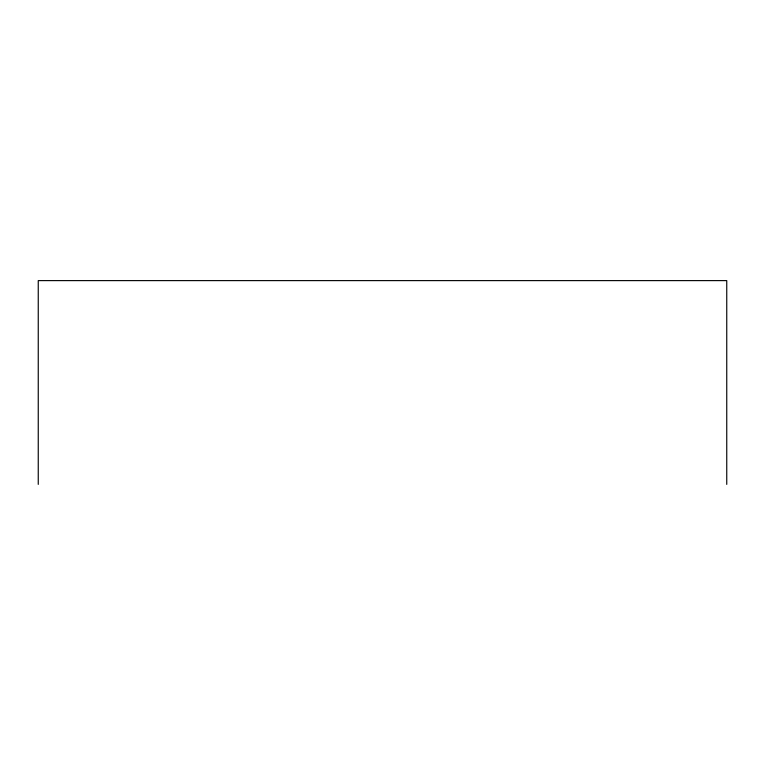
<?xml version="1.0" encoding="UTF-8"?>
<svg xmlns="http://www.w3.org/2000/svg" width="765" height="765" viewBox="0 0 765 765"><rect width="100%" height="100%" fill="white"/><g stroke="black" fill="none" stroke-linecap="round" stroke-linejoin="round"><path stroke-width="1.15" d="M726.75 484.388L726.75 280.612L38.25 280.612L38.25 484.388"/></g></svg>
